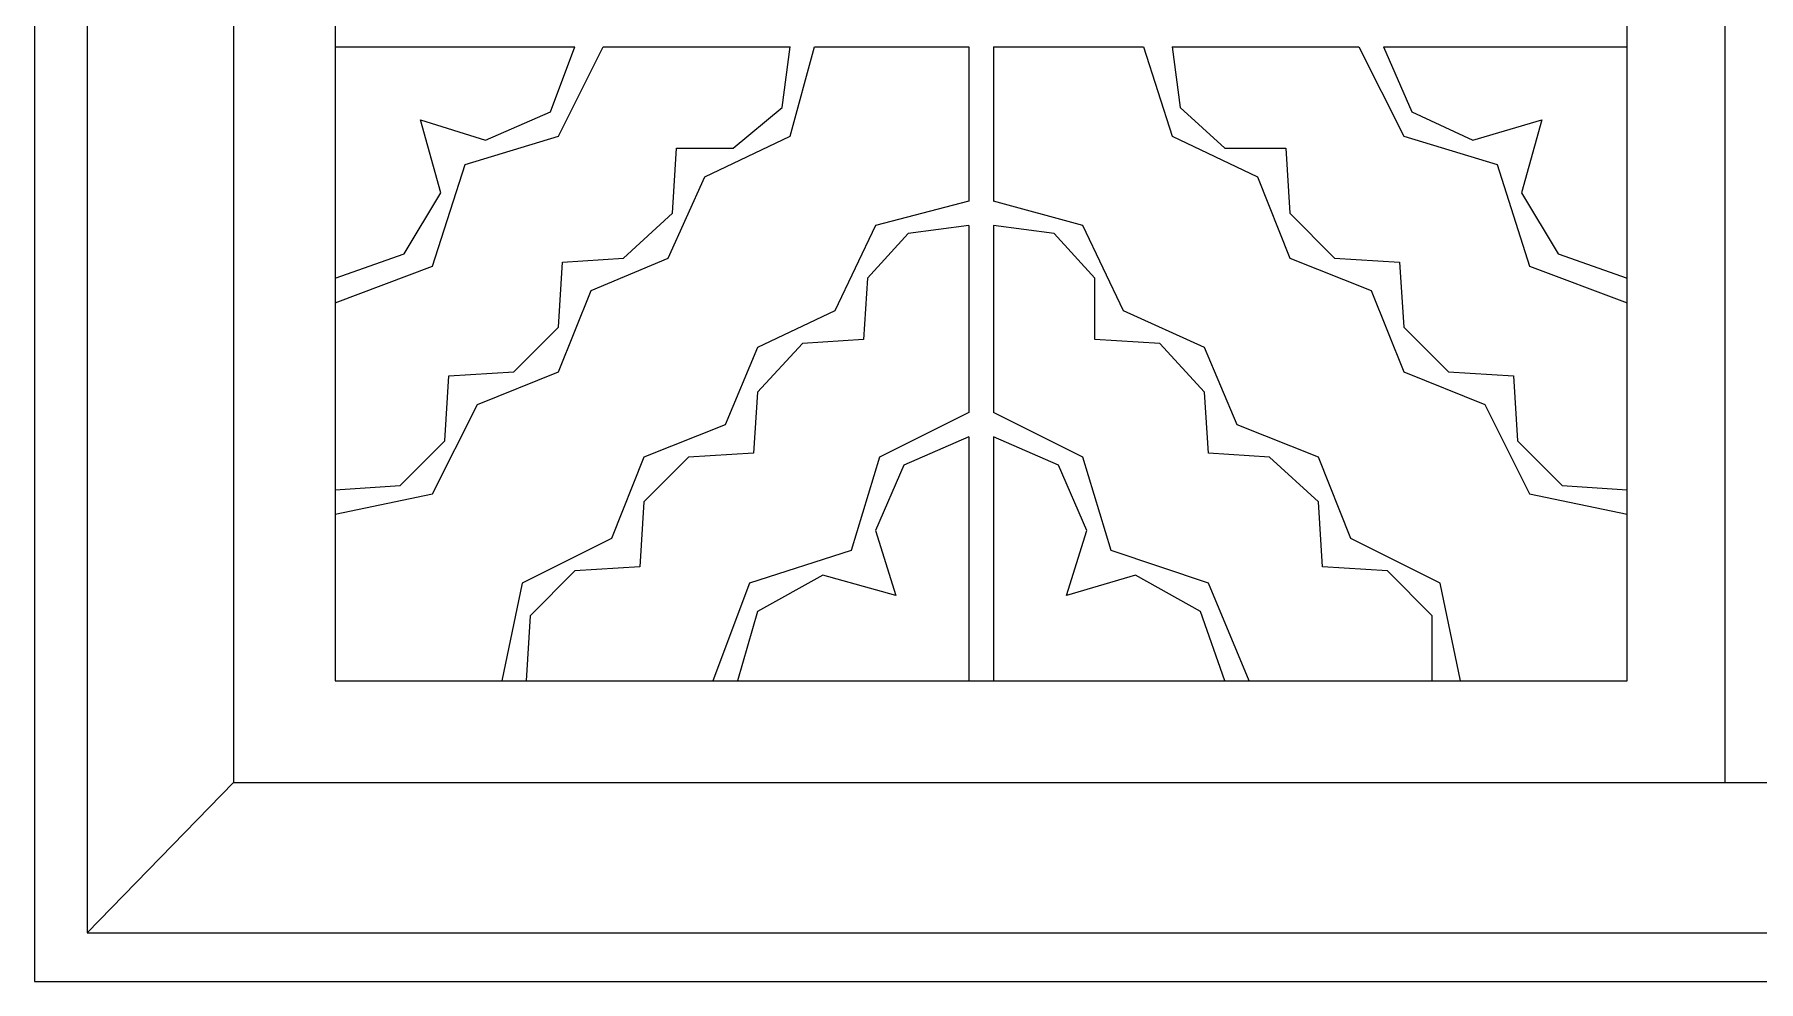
# Model space of a CAD drawing. Header units: centimetres. Extents: x -8.1 to 8.8, y -12.5 to 9.9.
# Drawn here: x -8.09 to 0.53, y -12.53 to -7.8 of the extents above; entities that cross this region are included whole.
import ezdxf

# ---------------------------------------------------------------- set-up
doc = ezdxf.new("R2010")
doc.units = ezdxf.units.CM
doc.header["$MEASUREMENT"] = 0
doc.layers.add('layer 1', color=7, linetype='Continuous')

msp = doc.modelspace()

# ---------------------------------------------------------------- linework, layer by layer
at = {"layer": 'layer 1', "color": 250, "lineweight": 0}
for points, knots in [([(-8.09356, 9.87273), (-8.09356, 9.87273), (8.82676, 9.87273), (8.82676, 9.87273), (8.82676, 9.87273), (8.82676, 9.87273), (8.82676, -12.53196), (8.82676, -12.53196), (8.82676, -12.53196), (8.82676, -12.53196), (-8.09356, -12.53196), (-8.09356, -12.53196), (-8.09356, -12.53196), (-8.09356, -12.53196), (-8.09356, 9.87273), (-8.09356, 9.87273)], [0, 0, 0, 0, 0.25, 0.25, 0.25, 0.25, 0.5, 0.5, 0.5, 0.5, 0.75, 0.75, 0.75, 0.75, 1, 1, 1, 1]), ([(-7.82967, 9.62893), (-7.82967, 9.62893), (8.56261, 9.62893), (8.56261, 9.62893), (8.56261, 9.62893), (8.56261, 9.62893), (8.56261, -12.28817), (8.56261, -12.28817), (8.56261, -12.28817), (8.56261, -12.28817), (-7.82967, -12.28817), (-7.82967, -12.28817), (-7.82967, -12.28817), (-7.82967, -12.28817), (-7.82967, 9.62893), (-7.82967, 9.62893)], [0, 0, 0, 0, 0.25, 0.25, 0.25, 0.25, 0.5, 0.5, 0.5, 0.5, 0.75, 0.75, 0.75, 0.75, 1, 1, 1, 1]), ([(-7.09828, 8.87744), (-7.09828, 8.87744), (7.83122, 8.87744), (7.83122, 8.87744), (7.83122, 8.87744), (7.83122, 8.87744), (7.83122, -11.53668), (7.83122, -11.53668), (7.83122, -11.53668), (7.83122, -11.53668), (-7.09828, -11.53668), (-7.09828, -11.53668), (-7.09828, -11.53668), (-7.09828, -11.53668), (-7.09828, 8.87744), (-7.09828, 8.87744)], [0, 0, 0, 0, 0.25, 0.25, 0.25, 0.25, 0.5, 0.5, 0.5, 0.5, 0.75, 0.75, 0.75, 0.75, 1, 1, 1, 1]), ([(-6.59059, -11.02873), (-6.59059, -11.02873), (-6.59059, 8.36949), (-6.59059, 8.36949), (-6.59059, 8.36949), (-6.59059, 8.36949), (-0.13104, 8.36949), (-0.13104, 8.36949), (-0.13104, 8.36949), (-0.13104, 8.36949), (-0.13104, -11.02873), (-0.13104, -11.02873), (-0.13104, -11.02873), (-0.13104, -11.02873), (-6.59059, -11.02873), (-6.59059, -11.02873)], [0, 0, 0, 0, 0.25, 0.25, 0.25, 0.25, 0.5, 0.5, 0.5, 0.5, 0.75, 0.75, 0.75, 0.75, 1, 1, 1, 1]), ([(-6.16408, -8.2256), (-6.16408, -8.2256), (-5.8391, -8.32713), (-5.8391, -8.32713), (-5.8391, -8.32713), (-5.8391, -8.32713), (-5.51387, -8.18514), (-5.51387, -8.18514), (-5.51387, -8.18514), (-5.51387, -8.18514), (-5.39223, -7.86016), (-5.39223, -7.86016)], [0, 0, 0, 0, 0.3333333, 0.3333333, 0.3333333, 0.3333333, 0.6666667, 0.6666667, 0.6666667, 0.6666667, 1, 1, 1, 1]), ([(-5.94064, -8.44903), (-5.94064, -8.44903), (-5.47341, -8.30704), (-5.47341, -8.30704), (-5.47341, -8.30704), (-5.47341, -8.30704), (-5.24997, -7.86016), (-5.24997, -7.86016)], [0, 0, 0, 0, 0.5, 0.5, 0.5, 0.5, 1, 1, 1, 1]), ([(-4.88428, -8.36785), (-4.88428, -8.36785), (-4.60002, -8.36785), (-4.60002, -8.36785), (-4.60002, -8.36785), (-4.60002, -8.36785), (-4.35623, -8.16478), (-4.35623, -8.16478), (-4.35623, -8.16478), (-4.35623, -8.16478), (-4.31551, -7.86016), (-4.31551, -7.86016)], [0, 0, 0, 0, 0.3333333, 0.3333333, 0.3333333, 0.3333333, 0.6666667, 0.6666667, 0.6666667, 0.6666667, 1, 1, 1, 1]), ([(-4.74202, -8.51011), (-4.74202, -8.51011), (-4.31551, -8.30704), (-4.31551, -8.30704), (-4.31551, -8.30704), (-4.31551, -8.30704), (-4.19361, -7.86016), (-4.19361, -7.86016)], [0, 0, 0, 0, 0.5, 0.5, 0.5, 0.5, 1, 1, 1, 1]), ([(-2.54838, -7.86016), (-2.54838, -7.86016), (-2.40612, -8.30704), (-2.40612, -8.30704), (-2.40612, -8.30704), (-2.40612, -8.30704), (-1.97961, -8.51011), (-1.97961, -8.51011), (-1.97961, -8.51011), (-1.97961, -8.51011), (-1.81699, -8.91626), (-1.81699, -8.91626), (-1.81699, -8.91626), (-1.81699, -8.91626), (-1.41084, -9.07888), (-1.41084, -9.07888), (-1.41084, -9.07888), (-1.41084, -9.07888), (-1.24848, -9.48503), (-1.24848, -9.48503), (-1.24848, -9.48503), (-1.24848, -9.48503), (-0.84207, -9.64765), (-0.84207, -9.64765), (-0.84207, -9.64765), (-0.84207, -9.64765), (-0.61863, -10.09452), (-0.61863, -10.09452), (-0.61863, -10.09452), (-0.61863, -10.09452), (-0.13104, -10.19606), (-0.13104, -10.19606)], [0, 0, 0, 0, 0.125, 0.125, 0.125, 0.125, 0.25, 0.25, 0.25, 0.25, 0.375, 0.375, 0.375, 0.375, 0.5, 0.5, 0.5, 0.5, 0.625, 0.625, 0.625, 0.625, 0.75, 0.75, 0.75, 0.75, 0.875, 0.875, 0.875, 0.875, 1, 1, 1, 1]), ([(-2.40612, -7.86016), (-2.40612, -7.86016), (-2.36566, -8.16478), (-2.36566, -8.16478), (-2.36566, -8.16478), (-2.36566, -8.16478), (-2.14223, -8.36785), (-2.14223, -8.36785), (-2.14223, -8.36785), (-2.14223, -8.36785), (-1.83735, -8.36785), (-1.83735, -8.36785), (-1.83735, -8.36785), (-1.83735, -8.36785), (-1.81699, -8.69283), (-1.81699, -8.69283), (-1.81699, -8.69283), (-1.81699, -8.69283), (-1.59356, -8.91626), (-1.59356, -8.91626), (-1.59356, -8.91626), (-1.59356, -8.91626), (-1.26858, -8.93662), (-1.26858, -8.93662), (-1.26858, -8.93662), (-1.26858, -8.93662), (-1.24848, -9.2616), (-1.24848, -9.2616), (-1.24848, -9.2616), (-1.24848, -9.2616), (-1.02479, -9.48503), (-1.02479, -9.48503), (-1.02479, -9.48503), (-1.02479, -9.48503), (-0.69981, -9.50539), (-0.69981, -9.50539), (-0.69981, -9.50539), (-0.69981, -9.50539), (-0.67971, -9.83037), (-0.67971, -9.83037), (-0.67971, -9.83037), (-0.67971, -9.83037), (-0.45628, -10.0538), (-0.45628, -10.0538), (-0.45628, -10.0538), (-0.45628, -10.0538), (-0.13104, -10.07416), (-0.13104, -10.07416)], [0, 0, 0, 0, 0.0833333, 0.0833333, 0.0833333, 0.0833333, 0.1666667, 0.1666667, 0.1666667, 0.1666667, 0.25, 0.25, 0.25, 0.25, 0.3333333, 0.3333333, 0.3333333, 0.3333333, 0.4166667, 0.4166667, 0.4166667, 0.4166667, 0.5, 0.5, 0.5, 0.5, 0.5833333, 0.5833333, 0.5833333, 0.5833333, 0.6666667, 0.6666667, 0.6666667, 0.6666667, 0.75, 0.75, 0.75, 0.75, 0.8333333, 0.8333333, 0.8333333, 0.8333333, 0.9166667, 0.9166667, 0.9166667, 0.9166667, 1, 1, 1, 1]), ([(-1.47192, -7.86016), (-1.47192, -7.86016), (-1.24848, -8.30704), (-1.24848, -8.30704), (-1.24848, -8.30704), (-1.24848, -8.30704), (-0.78125, -8.44903), (-0.78125, -8.44903), (-0.78125, -8.44903), (-0.78125, -8.44903), (-0.61863, -8.95698), (-0.61863, -8.95698), (-0.61863, -8.95698), (-0.61863, -8.95698), (-0.13104, -9.1397), (-0.13104, -9.1397)], [0, 0, 0, 0, 0.25, 0.25, 0.25, 0.25, 0.5, 0.5, 0.5, 0.5, 0.75, 0.75, 0.75, 0.75, 1, 1, 1, 1]), ([(-1.35002, -7.86016), (-1.35002, -7.86016), (-1.20776, -8.18514), (-1.20776, -8.18514), (-1.20776, -8.18514), (-1.20776, -8.18514), (-0.90315, -8.32713), (-0.90315, -8.32713), (-0.90315, -8.32713), (-0.90315, -8.32713), (-0.55781, -8.2256), (-0.55781, -8.2256), (-0.55781, -8.2256), (-0.55781, -8.2256), (-0.65935, -8.59129), (-0.65935, -8.59129), (-0.65935, -8.59129), (-0.65935, -8.59129), (-0.47638, -8.8959), (-0.47638, -8.8959), (-0.47638, -8.8959), (-0.47638, -8.8959), (-0.13104, -9.0178), (-0.13104, -9.0178)], [0, 0, 0, 0, 0.1666667, 0.1666667, 0.1666667, 0.1666667, 0.3333333, 0.3333333, 0.3333333, 0.3333333, 0.5, 0.5, 0.5, 0.5, 0.6666667, 0.6666667, 0.6666667, 0.6666667, 0.8333333, 0.8333333, 0.8333333, 0.8333333, 1, 1, 1, 1]), ([(-6.59059, -9.0178), (-6.59059, -9.0178), (-6.24526, -8.8959), (-6.24526, -8.8959), (-6.24526, -8.8959), (-6.24526, -8.8959), (-6.06254, -8.59129), (-6.06254, -8.59129), (-6.06254, -8.59129), (-6.06254, -8.59129), (-6.16408, -8.2256), (-6.16408, -8.2256)], [0, 0, 0, 0, 0.3333333, 0.3333333, 0.3333333, 0.3333333, 0.6666667, 0.6666667, 0.6666667, 0.6666667, 1, 1, 1, 1]), ([(-5.45305, -8.93662), (-5.45305, -8.93662), (-5.14843, -8.91626), (-5.14843, -8.91626), (-5.14843, -8.91626), (-5.14843, -8.91626), (-4.90464, -8.69283), (-4.90464, -8.69283), (-4.90464, -8.69283), (-4.90464, -8.69283), (-4.88428, -8.36785), (-4.88428, -8.36785)], [0, 0, 0, 0, 0.3333333, 0.3333333, 0.3333333, 0.3333333, 0.6666667, 0.6666667, 0.6666667, 0.6666667, 1, 1, 1, 1]), ([(-6.59059, -9.1397), (-6.59059, -9.1397), (-6.103, -8.95698), (-6.103, -8.95698), (-6.103, -8.95698), (-6.103, -8.95698), (-5.94064, -8.44903), (-5.94064, -8.44903)], [0, 0, 0, 0, 0.5, 0.5, 0.5, 0.5, 1, 1, 1, 1]), ([(-5.31079, -9.07888), (-5.31079, -9.07888), (-4.925, -8.91626), (-4.925, -8.91626), (-4.925, -8.91626), (-4.925, -8.91626), (-4.74202, -8.51011), (-4.74202, -8.51011)], [0, 0, 0, 0, 0.5, 0.5, 0.5, 0.5, 1, 1, 1, 1]), ([(-3.42176, -8.63201), (-3.42176, -8.63201), (-3.889, -8.75391), (-3.889, -8.75391), (-3.889, -8.75391), (-3.889, -8.75391), (-4.09207, -9.18042), (-4.09207, -9.18042), (-4.09207, -9.18042), (-4.09207, -9.18042), (-4.47813, -9.36314), (-4.47813, -9.36314), (-4.47813, -9.36314), (-4.47813, -9.36314), (-4.64048, -9.74919), (-4.64048, -9.74919), (-4.64048, -9.74919), (-4.64048, -9.74919), (-5.0469, -9.91155), (-5.0469, -9.91155), (-5.0469, -9.91155), (-5.0469, -9.91155), (-5.20925, -10.31796), (-5.20925, -10.31796), (-5.20925, -10.31796), (-5.20925, -10.31796), (-5.65613, -10.5414), (-5.65613, -10.5414), (-5.65613, -10.5414), (-5.65613, -10.5414), (-5.75766, -11.02873), (-5.75766, -11.02873)], [0, 0, 0, 0, 0.125, 0.125, 0.125, 0.125, 0.25, 0.25, 0.25, 0.25, 0.375, 0.375, 0.375, 0.375, 0.5, 0.5, 0.5, 0.5, 0.625, 0.625, 0.625, 0.625, 0.75, 0.75, 0.75, 0.75, 0.875, 0.875, 0.875, 0.875, 1, 1, 1, 1]), ([(-2.64992, -9.18042), (-2.64992, -9.18042), (-2.85299, -8.75391), (-2.85299, -8.75391), (-2.85299, -8.75391), (-2.85299, -8.75391), (-3.29987, -8.63201), (-3.29987, -8.63201)], [0, 0, 0, 0, 0.5, 0.5, 0.5, 0.5, 1, 1, 1, 1]), ([(-3.42176, -8.75391), (-3.42176, -8.75391), (-3.72638, -8.79437), (-3.72638, -8.79437), (-3.72638, -8.79437), (-3.72638, -8.79437), (-3.92972, -9.0178), (-3.92972, -9.0178), (-3.92972, -9.0178), (-3.92972, -9.0178), (-3.94981, -9.32268), (-3.94981, -9.32268), (-3.94981, -9.32268), (-3.94981, -9.32268), (-4.25469, -9.34278), (-4.25469, -9.34278), (-4.25469, -9.34278), (-4.25469, -9.34278), (-4.47813, -9.58657), (-4.47813, -9.58657), (-4.47813, -9.58657), (-4.47813, -9.58657), (-4.49822, -9.89119), (-4.49822, -9.89119), (-4.49822, -9.89119), (-4.49822, -9.89119), (-4.82346, -9.91155), (-4.82346, -9.91155), (-4.82346, -9.91155), (-4.82346, -9.91155), (-5.0469, -10.13498), (-5.0469, -10.13498), (-5.0469, -10.13498), (-5.0469, -10.13498), (-5.067, -10.45996), (-5.067, -10.45996), (-5.067, -10.45996), (-5.067, -10.45996), (-5.39223, -10.48032), (-5.39223, -10.48032), (-5.39223, -10.48032), (-5.39223, -10.48032), (-5.61567, -10.70375), (-5.61567, -10.70375), (-5.61567, -10.70375), (-5.61567, -10.70375), (-5.63577, -11.02873), (-5.63577, -11.02873)], [0, 0, 0, 0, 0.0833333, 0.0833333, 0.0833333, 0.0833333, 0.1666667, 0.1666667, 0.1666667, 0.1666667, 0.25, 0.25, 0.25, 0.25, 0.3333333, 0.3333333, 0.3333333, 0.3333333, 0.4166667, 0.4166667, 0.4166667, 0.4166667, 0.5, 0.5, 0.5, 0.5, 0.5833333, 0.5833333, 0.5833333, 0.5833333, 0.6666667, 0.6666667, 0.6666667, 0.6666667, 0.75, 0.75, 0.75, 0.75, 0.8333333, 0.8333333, 0.8333333, 0.8333333, 0.9166667, 0.9166667, 0.9166667, 0.9166667, 1, 1, 1, 1]), ([(-2.79218, -9.32268), (-2.79218, -9.32268), (-2.79218, -9.0178), (-2.79218, -9.0178), (-2.79218, -9.0178), (-2.79218, -9.0178), (-2.99525, -8.79437), (-2.99525, -8.79437), (-2.99525, -8.79437), (-2.99525, -8.79437), (-3.29987, -8.75391), (-3.29987, -8.75391)], [0, 0, 0, 0, 0.3333333, 0.3333333, 0.3333333, 0.3333333, 0.6666667, 0.6666667, 0.6666667, 0.6666667, 1, 1, 1, 1]), ([(-6.02182, -9.50539), (-6.02182, -9.50539), (-5.69684, -9.48503), (-5.69684, -9.48503), (-5.69684, -9.48503), (-5.69684, -9.48503), (-5.47341, -9.2616), (-5.47341, -9.2616), (-5.47341, -9.2616), (-5.47341, -9.2616), (-5.45305, -8.93662), (-5.45305, -8.93662)], [0, 0, 0, 0, 0.3333333, 0.3333333, 0.3333333, 0.3333333, 0.6666667, 0.6666667, 0.6666667, 0.6666667, 1, 1, 1, 1]), ([(-5.87956, -9.64765), (-5.87956, -9.64765), (-5.47341, -9.48503), (-5.47341, -9.48503), (-5.47341, -9.48503), (-5.47341, -9.48503), (-5.31079, -9.07888), (-5.31079, -9.07888)], [0, 0, 0, 0, 0.5, 0.5, 0.5, 0.5, 1, 1, 1, 1]), ([(-2.08115, -9.74919), (-2.08115, -9.74919), (-2.24377, -9.36314), (-2.24377, -9.36314), (-2.24377, -9.36314), (-2.24377, -9.36314), (-2.64992, -9.18042), (-2.64992, -9.18042)], [0, 0, 0, 0, 0.5, 0.5, 0.5, 0.5, 1, 1, 1, 1]), ([(-2.22341, -9.89119), (-2.22341, -9.89119), (-2.24377, -9.58657), (-2.24377, -9.58657), (-2.24377, -9.58657), (-2.24377, -9.58657), (-2.4672, -9.34278), (-2.4672, -9.34278), (-2.4672, -9.34278), (-2.4672, -9.34278), (-2.79218, -9.32268), (-2.79218, -9.32268)], [0, 0, 0, 0, 0.3333333, 0.3333333, 0.3333333, 0.3333333, 0.6666667, 0.6666667, 0.6666667, 0.6666667, 1, 1, 1, 1]), ([(-6.59059, -10.07416), (-6.59059, -10.07416), (-6.26561, -10.0538), (-6.26561, -10.0538), (-6.26561, -10.0538), (-6.26561, -10.0538), (-6.04218, -9.83037), (-6.04218, -9.83037), (-6.04218, -9.83037), (-6.04218, -9.83037), (-6.02182, -9.50539), (-6.02182, -9.50539)], [0, 0, 0, 0, 0.3333333, 0.3333333, 0.3333333, 0.3333333, 0.6666667, 0.6666667, 0.6666667, 0.6666667, 1, 1, 1, 1]), ([(-6.59059, -10.19606), (-6.59059, -10.19606), (-6.103, -10.09452), (-6.103, -10.09452), (-6.103, -10.09452), (-6.103, -10.09452), (-5.87956, -9.64765), (-5.87956, -9.64765)], [0, 0, 0, 0, 0.5, 0.5, 0.5, 0.5, 1, 1, 1, 1]), ([(-3.42176, -9.68811), (-3.42176, -9.68811), (-3.86864, -9.91155), (-3.86864, -9.91155), (-3.86864, -9.91155), (-3.86864, -9.91155), (-4.01089, -10.37878), (-4.01089, -10.37878), (-4.01089, -10.37878), (-4.01089, -10.37878), (-4.51858, -10.5414), (-4.51858, -10.5414), (-4.51858, -10.5414), (-4.51858, -10.5414), (-4.70156, -11.02873), (-4.70156, -11.02873)], [0, 0, 0, 0, 0.25, 0.25, 0.25, 0.25, 0.5, 0.5, 0.5, 0.5, 0.75, 0.75, 0.75, 0.75, 1, 1, 1, 1]), ([(-2.71074, -10.37878), (-2.71074, -10.37878), (-2.85299, -9.91155), (-2.85299, -9.91155), (-2.85299, -9.91155), (-2.85299, -9.91155), (-3.29987, -9.68811), (-3.29987, -9.68811)], [0, 0, 0, 0, 0.5, 0.5, 0.5, 0.5, 1, 1, 1, 1]), ([(-3.42176, -9.81001), (-3.42176, -9.81001), (-3.74674, -9.95227), (-3.74674, -9.95227), (-3.74674, -9.95227), (-3.74674, -9.95227), (-3.889, -10.27724), (-3.889, -10.27724), (-3.889, -10.27724), (-3.889, -10.27724), (-3.78746, -10.60221), (-3.78746, -10.60221), (-3.78746, -10.60221), (-3.78746, -10.60221), (-4.15315, -10.50068), (-4.15315, -10.50068), (-4.15315, -10.50068), (-4.15315, -10.50068), (-4.47813, -10.68339), (-4.47813, -10.68339), (-4.47813, -10.68339), (-4.47813, -10.68339), (-4.57966, -11.02873), (-4.57966, -11.02873)], [0, 0, 0, 0, 0.1666667, 0.1666667, 0.1666667, 0.1666667, 0.3333333, 0.3333333, 0.3333333, 0.3333333, 0.5, 0.5, 0.5, 0.5, 0.6666667, 0.6666667, 0.6666667, 0.6666667, 0.8333333, 0.8333333, 0.8333333, 0.8333333, 1, 1, 1, 1]), ([(-2.93417, -10.60221), (-2.93417, -10.60221), (-2.83263, -10.27724), (-2.83263, -10.27724), (-2.83263, -10.27724), (-2.83263, -10.27724), (-2.97489, -9.95227), (-2.97489, -9.95227), (-2.97489, -9.95227), (-2.97489, -9.95227), (-3.29987, -9.81001), (-3.29987, -9.81001)], [0, 0, 0, 0, 0.3333333, 0.3333333, 0.3333333, 0.3333333, 0.6666667, 0.6666667, 0.6666667, 0.6666667, 1, 1, 1, 1]), ([(-1.51238, -10.31796), (-1.51238, -10.31796), (-1.675, -9.91155), (-1.675, -9.91155), (-1.675, -9.91155), (-1.675, -9.91155), (-2.08115, -9.74919), (-2.08115, -9.74919)], [0, 0, 0, 0, 0.5, 0.5, 0.5, 0.5, 1, 1, 1, 1]), ([(-1.65464, -10.45996), (-1.65464, -10.45996), (-1.675, -10.13498), (-1.675, -10.13498), (-1.675, -10.13498), (-1.675, -10.13498), (-1.91879, -9.91155), (-1.91879, -9.91155), (-1.91879, -9.91155), (-1.91879, -9.91155), (-2.22341, -9.89119), (-2.22341, -9.89119)], [0, 0, 0, 0, 0.3333333, 0.3333333, 0.3333333, 0.3333333, 0.6666667, 0.6666667, 0.6666667, 0.6666667, 1, 1, 1, 1]), ([(-0.96397, -11.02873), (-0.96397, -11.02873), (-1.06551, -10.5414), (-1.06551, -10.5414), (-1.06551, -10.5414), (-1.06551, -10.5414), (-1.51238, -10.31796), (-1.51238, -10.31796)], [0, 0, 0, 0, 0.5, 0.5, 0.5, 0.5, 1, 1, 1, 1]), ([(-2.02033, -11.02873), (-2.02033, -11.02873), (-2.22341, -10.5414), (-2.22341, -10.5414), (-2.22341, -10.5414), (-2.22341, -10.5414), (-2.71074, -10.37878), (-2.71074, -10.37878)], [0, 0, 0, 0, 0.5, 0.5, 0.5, 0.5, 1, 1, 1, 1]), ([(-2.14223, -11.02873), (-2.14223, -11.02873), (-2.26386, -10.68339), (-2.26386, -10.68339), (-2.26386, -10.68339), (-2.26386, -10.68339), (-2.5891, -10.50068), (-2.5891, -10.50068), (-2.5891, -10.50068), (-2.5891, -10.50068), (-2.93417, -10.60221), (-2.93417, -10.60221)], [0, 0, 0, 0, 0.3333333, 0.3333333, 0.3333333, 0.3333333, 0.6666667, 0.6666667, 0.6666667, 0.6666667, 1, 1, 1, 1]), ([(-1.10622, -11.02873), (-1.10622, -11.02873), (-1.10622, -10.70375), (-1.10622, -10.70375), (-1.10622, -10.70375), (-1.10622, -10.70375), (-1.32966, -10.48032), (-1.32966, -10.48032), (-1.32966, -10.48032), (-1.32966, -10.48032), (-1.65464, -10.45996), (-1.65464, -10.45996)], [0, 0, 0, 0, 0.3333333, 0.3333333, 0.3333333, 0.3333333, 0.6666667, 0.6666667, 0.6666667, 0.6666667, 1, 1, 1, 1])]:
    msp.add_open_spline(points, degree=3, knots=knots, dxfattribs=at)
for points in [[(0.35629, 8.87744), (0.35629, 8.87744), (0.35629, -11.53668), (0.35629, -11.53668)], [(-6.59059, -7.86016), (-6.59059, -7.86016), (-5.39223, -7.86016), (-5.39223, -7.86016)], [(-5.24997, -7.86016), (-5.24997, -7.86016), (-4.31551, -7.86016), (-4.31551, -7.86016)], [(-4.19361, -7.86016), (-4.19361, -7.86016), (-3.42176, -7.86016), (-3.42176, -7.86016)], [(-3.42176, -7.86016), (-3.42176, -7.86016), (-3.42176, -8.63201), (-3.42176, -8.63201)], [(-3.29987, -7.86016), (-3.29987, -7.86016), (-2.54838, -7.86016), (-2.54838, -7.86016)], [(-3.29987, -7.86016), (-3.29987, -7.86016), (-3.29987, -8.63201), (-3.29987, -8.63201)], [(-2.40612, -7.86016), (-2.40612, -7.86016), (-1.47192, -7.86016), (-1.47192, -7.86016)], [(-1.35002, -7.86016), (-1.35002, -7.86016), (-0.13104, -7.86016), (-0.13104, -7.86016)], [(-3.42176, -8.75391), (-3.42176, -8.75391), (-3.42176, -9.68811), (-3.42176, -9.68811)], [(-3.29987, -8.75391), (-3.29987, -8.75391), (-3.29987, -9.68811), (-3.29987, -9.68811)], [(-3.42176, -9.81001), (-3.42176, -9.81001), (-3.42176, -11.02873), (-3.42176, -11.02873)], [(-3.29987, -9.81001), (-3.29987, -9.81001), (-3.29987, -11.02873), (-3.29987, -11.02873)], [(-7.09828, -11.53668), (-7.09828, -11.53668), (-7.82967, -12.28817), (-7.82967, -12.28817)]]:
    msp.add_open_spline(points, degree=3, dxfattribs=at)

doc.saveas('drawing.dxf')
